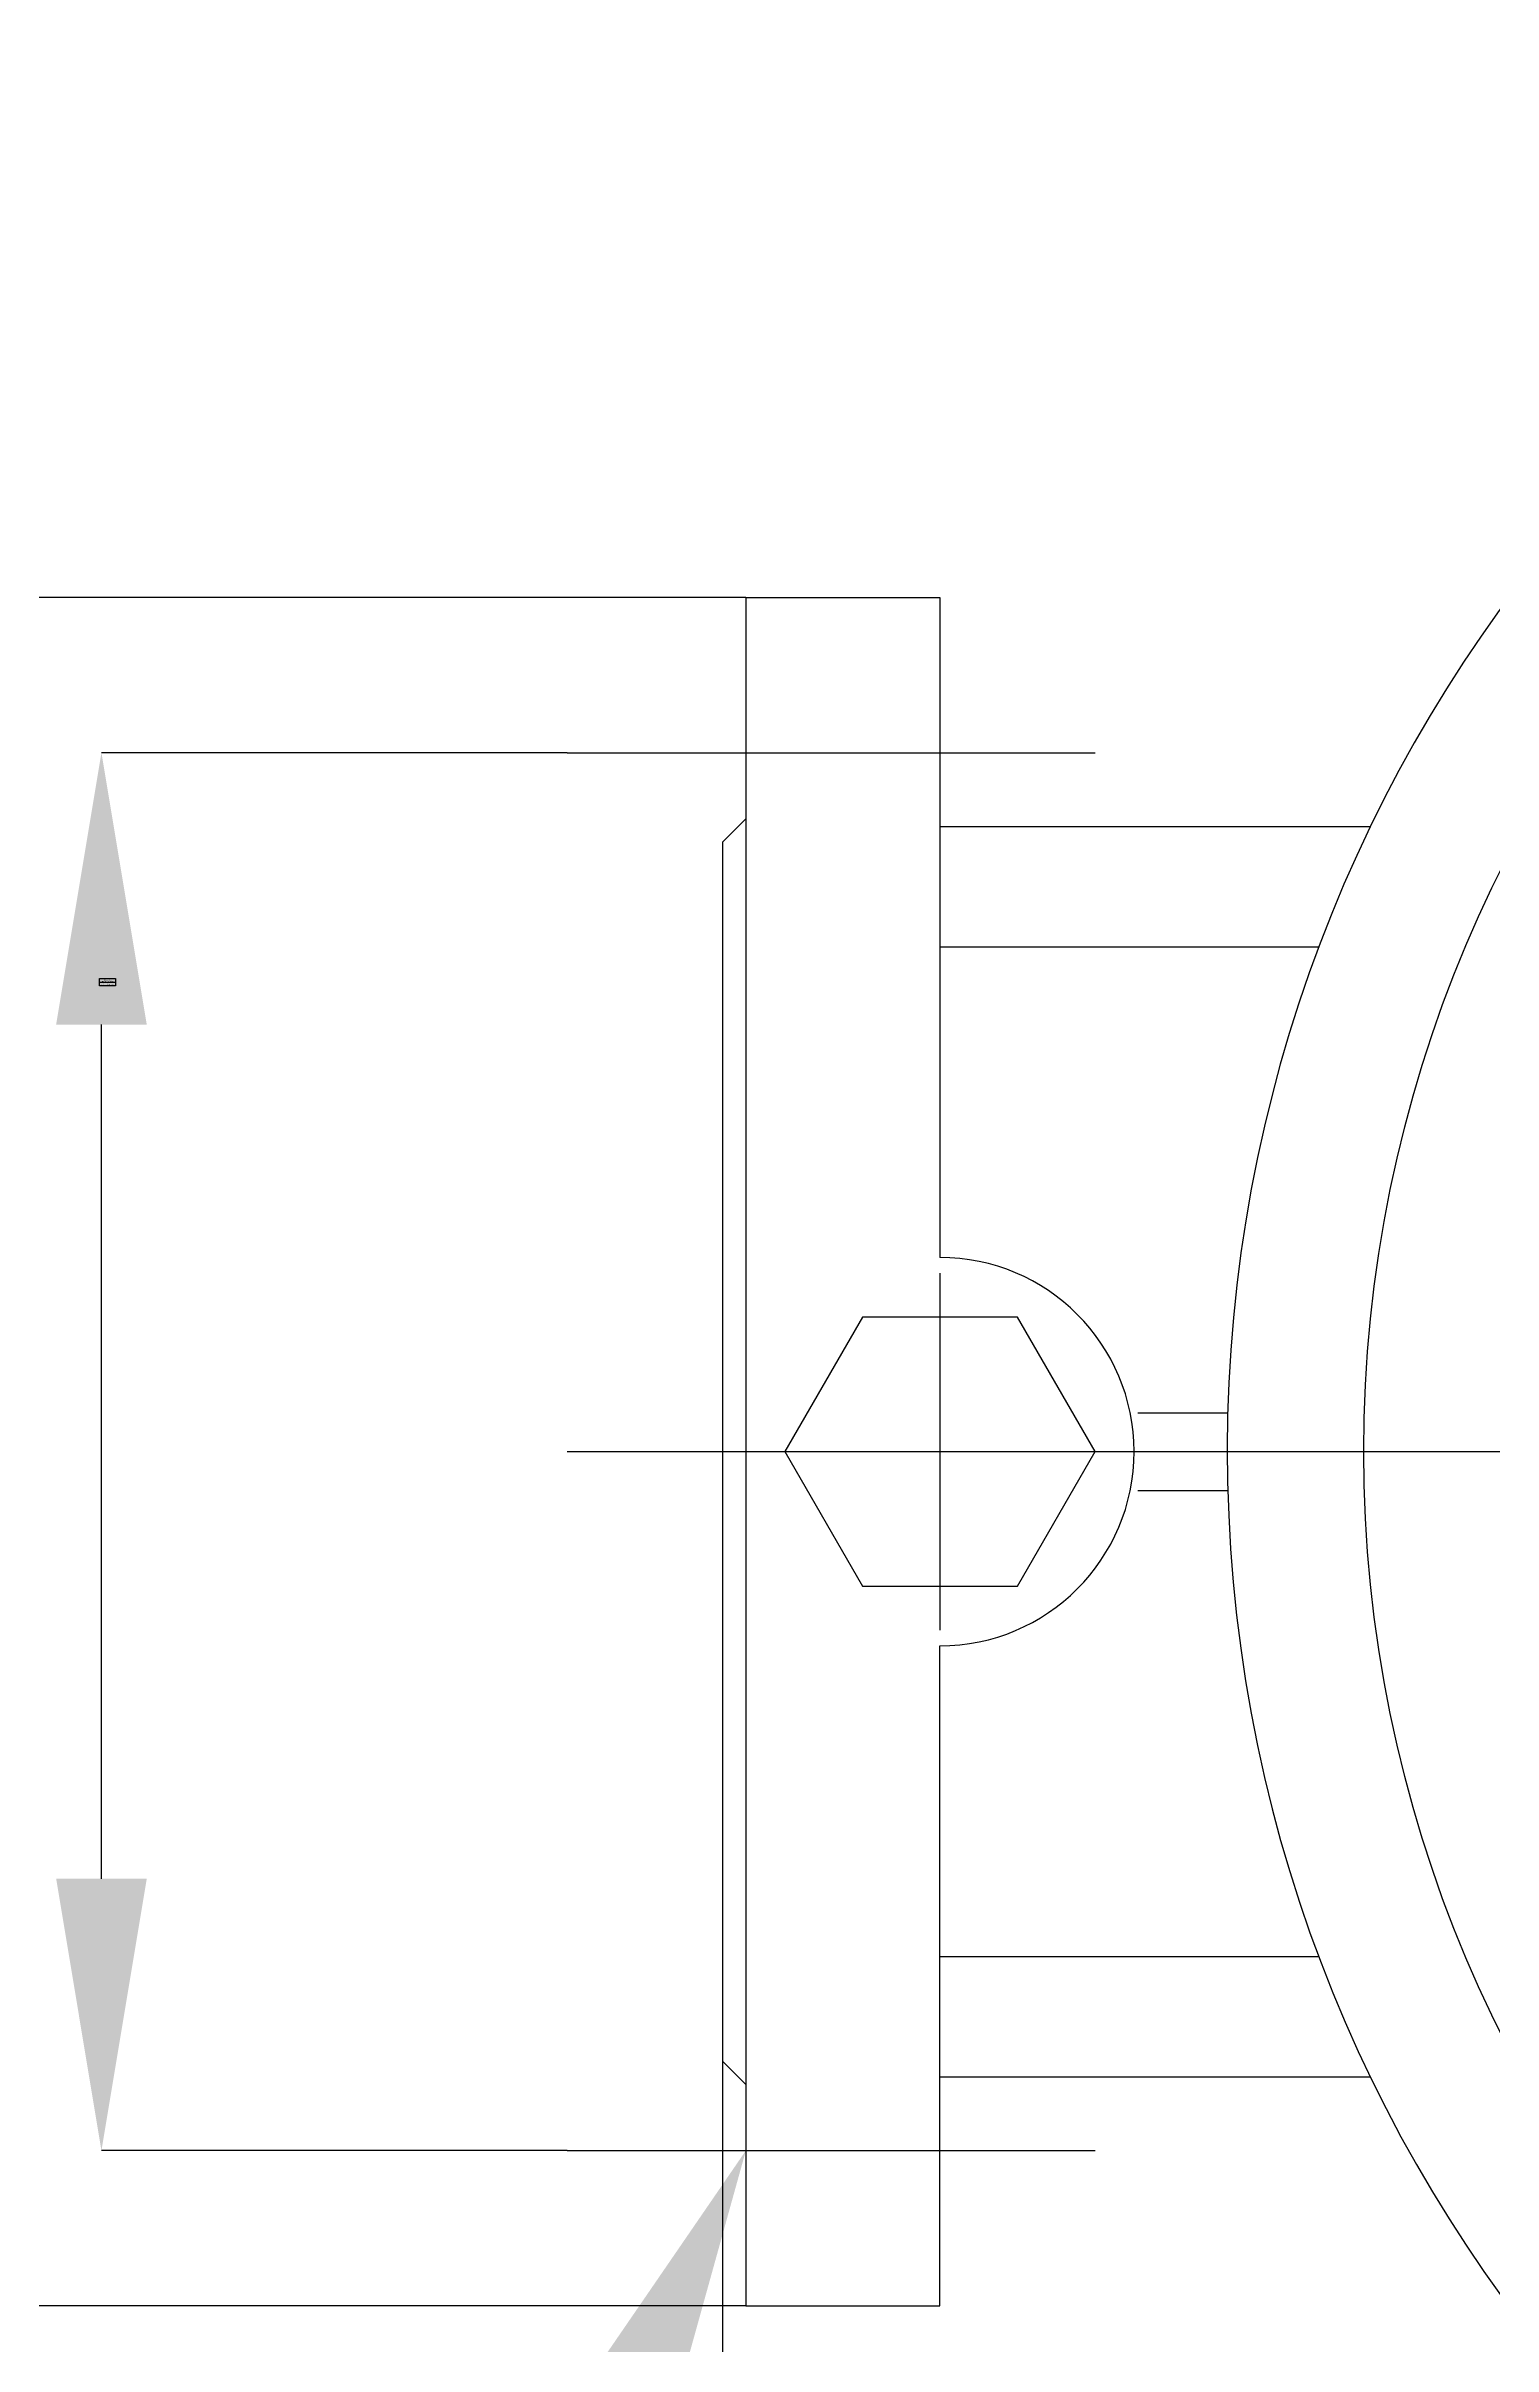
# Model space of a CAD drawing. Extents: x 1620 to 2878, y -792 to 791.
# Drawn here: x 2092.72 to 2116.01, y -443.9 to -406.88 of the extents above; entities that cross this region are included whole.
import ezdxf

# ---------------------------------------------------------------- set-up
doc = ezdxf.new("R2010")
doc.units = 0
doc.header["$MEASUREMENT"] = 0
doc.linetypes.add('CEN', pattern=[30.5, 24, -3, 0.5, -3])
doc.layers.get('0').update_dxf_attribs({"linetype": 'CONTINUOUS'})
for name, color, linetype in [('BZ', 7, 'CONTINUOUS'), ('CS', 3, 'CONTINUOUS'), ('DH', 1, 'CEN')]:
    doc.layers.add(name, color=color, linetype=linetype)
doc.styles.add('163', font='SimSun.ttf', dxfattribs={"width": 0.99})

# ---------------------------------------------------------------- blocks, each defined once
blk = doc.blocks.new('KQLDJK2')
at = {"layer": 'CS'}
blk.add_circle((0, 0), 140.27, dxfattribs=at)
blk.add_arc((0, 0), 155, 101.9225, 69.7276, dxfattribs=at)
blk = doc.blocks.new('给排水在线www.gpszx.com')
at = {"color": 7}
for p, q in [((-52390, 7951), (14717, 7951)), ((-52390, -22024), (-52390, 7951)), ((14717, 7951), (14717, -22024)), ((14717, -22024), (-52390, -22024)), ((-50770, -6187), (13095, -6187))]:
    blk.add_line(p, q, dxfattribs=at)
at = {"color": 7, "const_width": 840}
blk.add_lwpolyline([(-50799, -20433), (-50799, 6360), (13126, 6360), (13126, -20433), (-50799, -20433)], dxfattribs=at)
at = {"color": 3, "style": '163'}
for s, height, p in [('=', 4000, (-39003, -47)), ('网易 NetEase', 3200, (-31752, 479)), ('市场部：ivpmarket@service.netease.com  技术部：ivptech@service.netease.com', 1143.07, (-48882, -18826)), ('中国专业人士的网络家园；因为专业，所以完美', 1837.08, (-46144, -10495)), ('给排水在线     www.Gpszx.com', 2268, (-42108, -4139)), ('编辑部：ivpinfo@service.netease.com', 1632.96, (-37156, -15004))]:
    blk.add_text(s, height=height, dxfattribs=at).set_placement(p)
at = {"color": 3, "style": '163', "text_generation_flag": 2}
blk.add_text('=', height=4000, dxfattribs=at).set_placement((1330, -47))

msp = doc.modelspace()

# ---------------------------------------------------------------- linework, layer by layer
at = {"layer": 'BZ'}
for p, q in [((2103.98373, -415.75327), (2083.98373, -415.75327)), ((2101.10873, -418.25327), (2093.60873, -418.25327)), ((2093.60873, -436.37827), (2093.60873, -422.62827)), ((2103.60873, -429.50327), (2103.60873, -470.75327)), ((2101.10873, -440.75327), (2093.60873, -440.75327)), ((2103.98373, -443.25327), (2083.98373, -443.25327))]:
    msp.add_line(p, q, dxfattribs=at)
for points in [[(2092.87956, -422.62827), (2094.33789, -422.62827), (2093.60873, -418.25327)], [(2092.87956, -436.37827), (2094.33789, -436.37827), (2093.60873, -440.75327)], [(2101.47392, -444.41021), (2102.79562, -445.02653), (2103.98373, -440.75327)]]:
    msp.add_solid(points, dxfattribs=at)
at = {"layer": 'CS'}
for p, q in [((2103.98373, -415.75327), (2107.10873, -415.75327)), ((2103.98373, -415.75327), (2103.98373, -443.25327)), ((2107.10873, -415.75327), (2107.10873, -426.37827)), ((2103.60873, -419.69077), (2103.98373, -419.31577)), ((2107.10873, -419.44077), (2114.03778, -419.44077)), ((2103.60873, -419.69077), (2103.60873, -439.31577)), ((2107.10873, -421.37827), (2113.20809, -421.37827)), ((2110.29561, -428.87827), (2111.74217, -428.87827)), ((2110.29561, -430.12827), (2111.74217, -430.12827)), ((2107.10873, -443.25327), (2107.10873, -432.62827)), ((2107.10873, -437.62827), (2113.20809, -437.62827)), ((2103.60873, -439.31577), (2103.98373, -439.69077)), ((2107.10873, -439.56577), (2114.03778, -439.56577)), ((2103.98373, -443.25327), (2107.10873, -443.25327))]:
    msp.add_line(p, q, dxfattribs=at)
msp.add_lwpolyline([(2105.85873, -427.33821), (2104.60873, -429.50327), (2105.85873, -431.66834), (2108.35873, -431.66834), (2109.60873, -429.50327), (2108.35873, -427.33821)], close=True, dxfattribs=at)
msp.add_arc((2107.10873, -429.50327), 3.125, 270, 90, dxfattribs=at)
at = {"layer": 'DH'}
for p, q in [((2101.10873, -418.25327), (2109.60873, -418.25327)), ((2107.10873, -426.62827), (2107.10873, -432.37827)), ((2101.10873, -429.50327), (2172.35873, -429.50327)), ((2101.10873, -440.75327), (2109.60873, -440.75327))]:
    msp.add_line(p, q, dxfattribs=at)

# ---------------------------------------------------------------- block references
at = {"xscale": 3.887999999960812e-06, "yscale": 3.887999999960812e-06, "zscale": 3.888000000000001e-06}
msp.add_blockref('给排水在线www.gpszx.com', (2093.77931, -421.9203), dxfattribs=at)
at = {"layer": 'DH', "xscale": 0.1491935483870975, "yscale": 0.1491935483870975, "zscale": 0.1491935483870975}
msp.add_blockref('KQLDJK2', (2134.85873, -429.50327), dxfattribs=at)

doc.saveas('drawing.dxf')
